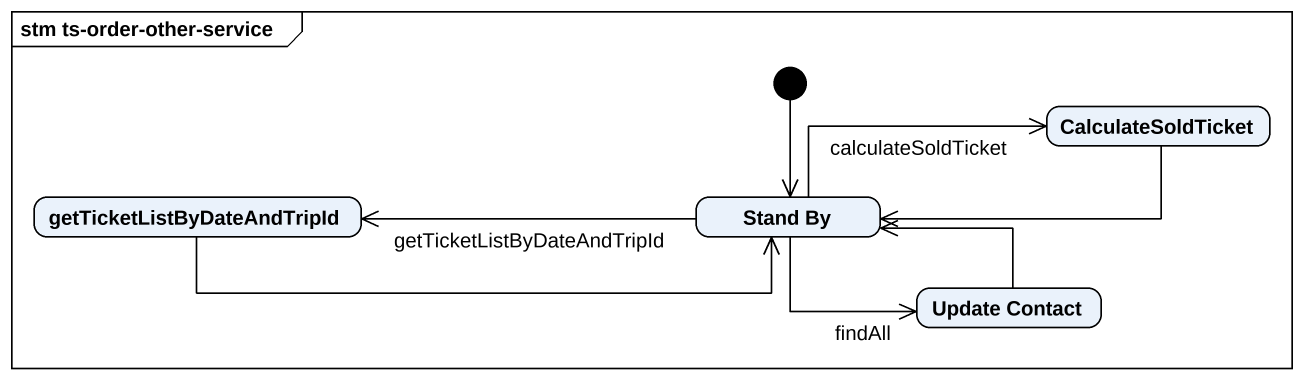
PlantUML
@startuml
mainframe stm ts-order-other-service
hide empty description
state CalculateSoldTicket
state getTicketListByDateAndTripId
state "Stand By" as Stand_By
state "Update Contact" as Update_Contact
[*] --> Stand_By
CalculateSoldTicket -left-> Stand_By
getTicketListByDateAndTripId -right-> Stand_By
Stand_By -right-> CalculateSoldTicket : calculateSoldTicket
Stand_By -left-> getTicketListByDateAndTripId : getTicketListByDateAndTripId
Stand_By -right-> Update_Contact : findAll
Update_Contact -left-> Stand_By
@enduml
